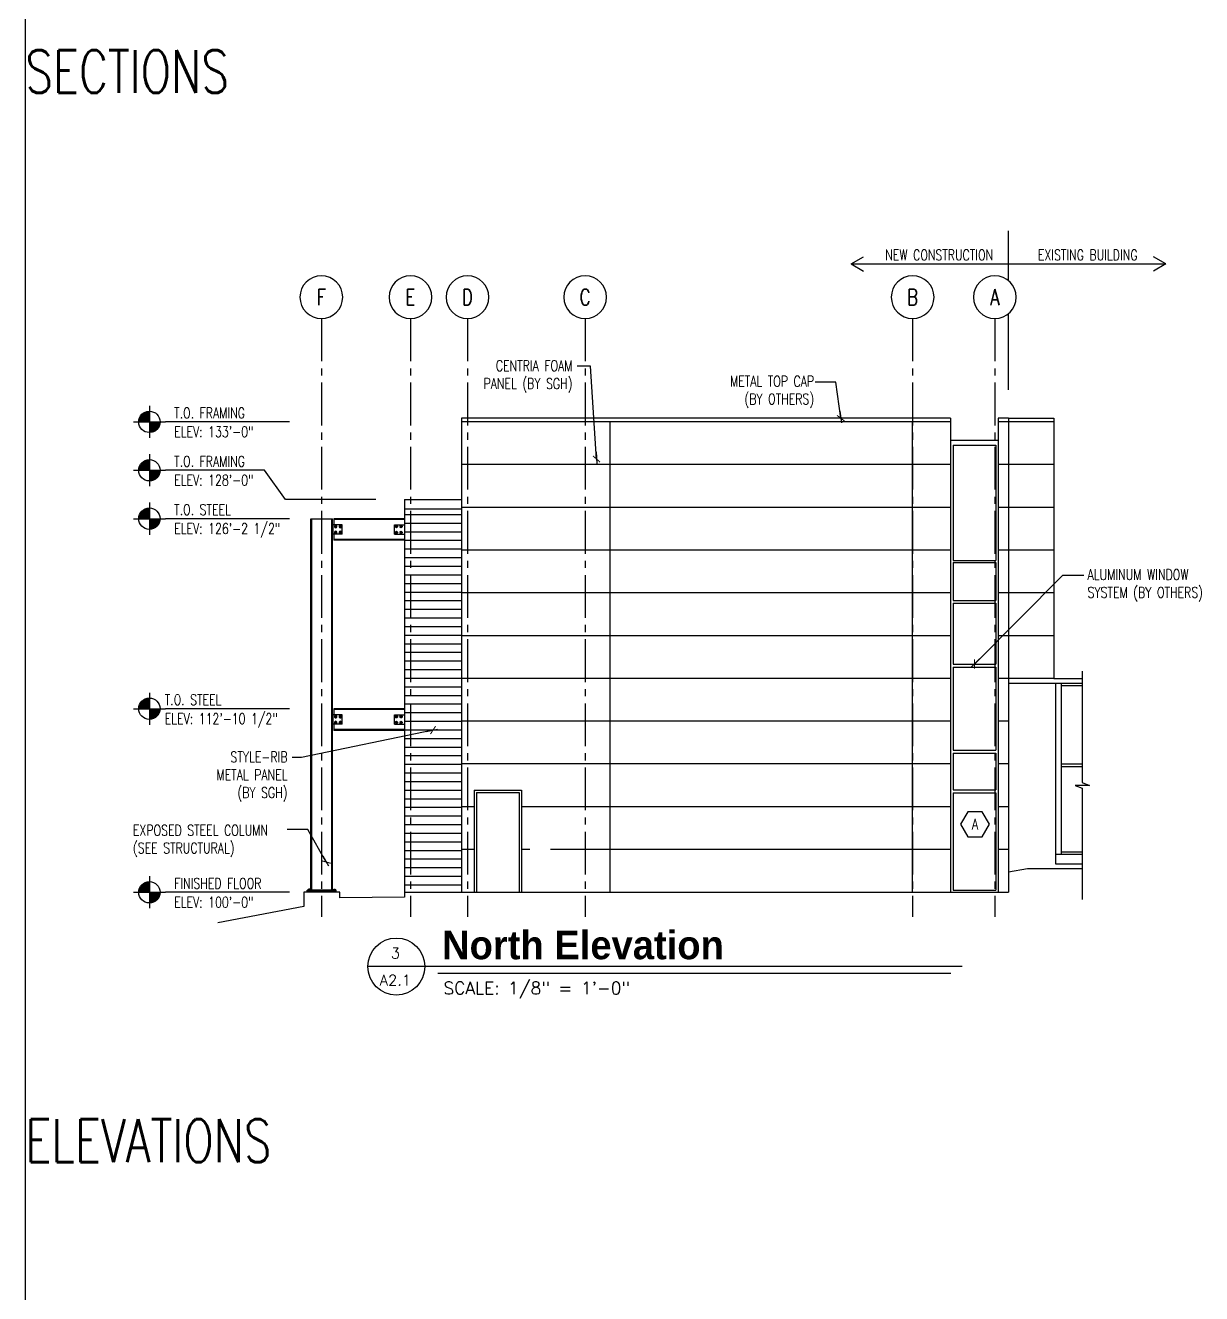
# Model space of a CAD drawing. Header units: inches. Extents: x 0 to 10293, y 0 to 4182.
# Drawn here: x 0 to 990, y 2091 to 3159 of the extents above; entities that cross this region are included whole.
import ezdxf
from ezdxf.enums import TextEntityAlignment as Align

# ---------------------------------------------------------------- set-up
doc = ezdxf.new("R2010")
doc.units = ezdxf.units.IN
doc.header["$LTSCALE"] = 48
doc.header["$MEASUREMENT"] = 0
doc.linetypes.add('CENTER2', pattern=[1.125, 0.75, -0.125, 0.125, -0.125])
doc.styles.add('Arch-Dim', font='romans.shx', dxfattribs={"width": 0.75})
doc.styles.add('BOLD', font='bold.shx', dxfattribs={"height": 18})
doc.styles.add('NOTATION', font='romans.shx', dxfattribs={"width": 0.75})
doc.styles.add('SIMPLEX', font='SIMPLEX.SHX')
doc.dimstyles.new('AVANT$7', dxfattribs={"dimscale": 96, "dimtxt": 0.09375, "dimasz": 0.078125, "dimexe": 0.0625, "dimexo": 0.046875, "dimgap": 0.03125, "dimtad": 0, "dimdec": 3, "dimrnd": 0.125, "dimzin": 15, "dimdsep": 46, "dimlunit": 4, "dimtxsty": 'NOTATION', "dimblk1": 'AVATICK', "dimblk2": 'AVATICK', "dimsah": 1, "dimcen": 0.0625, "dimdle": 0.09375, "dimclrd": 256, "dimclre": 256, "dimclrt": 11, "dimaunit": 1, "dimadec": 0, "dimazin": 0, "dimtfac": 1.5, "dimtdec": 3, "dimtix": 1, "dimtmove": 1, "dimatfit": 3, "dimldrblk": 'AVATICK', "dimfxl": 0, "dimtvp": 1.25, "dimfrac": 2, "dimtolj": 1, "dimtzin": 15, "dimarcsym": 0})

# ---------------------------------------------------------------- blocks, each defined once
blk = doc.blocks.new('STDTITLE')
at = {"color": 5}
blk.add_line((10.421, 0), (0, 0), dxfattribs=at)
at = {"color": 4}
blk.add_line((10.225, -0.12), (1.227, -0.12), dxfattribs=at)
at = {"color": 5}
blk.add_circle((0.5, 0), 0.5, dxfattribs=at)
at = {"color": 4, "flags": 12}
for tag, p, height, style in [('TITLE2', (1.302, 0.78), 0.5, 'BOLD'), ('TITLE1', (1.302, 0.128), 0.5, 'BOLD'), ('SCALE', (1.326, -0.486), 0.219, 'SIMPLEX')]:
    blk.add_attdef(tag, p, '', height=height, dxfattribs=dict(at, style=style))
at = {"color": 4, "style": 'SIMPLEX', "flags": 12}
for tag, p in [('INFORMATION3', (10.222, 0.791)), ('INFORMATION2', (10.222, 0.462)), ('INFORMATION1', (10.222, 0.133))]:
    blk.add_attdef(tag, text='', height=0.188, dxfattribs=at).set_placement(p, align=Align.RIGHT)
blk.add_attdef('DETNO', text='', height=0.188, dxfattribs=at).set_placement((0.484, 0.142), align=Align.CENTER)
blk.add_attdef('SHTNO', text='', height=0.188, dxfattribs=at).set_placement((0.484, -0.145), align=Align.TOP_CENTER)
blk = doc.blocks.new('AVATICK')
blk.add_line((-1, 0), (0.63, 0))
at = {"const_width": 0.141}
blk.add_lwpolyline([(0.47, 0.47), (-0.47, -0.47)], dxfattribs=at)
blk = doc.blocks.new('GLAZIDEN')
blk.add_lwpolyline([(-0.289, 0.5), (-0.577, 0), (-0.289, -0.5), (0.289, -0.5), (0.577, 0), (0.289, 0.5)], close=True)
at = {"style": 'SIMPLEX', "width": 0.8}
blk.add_attdef('WNUMBER', text='', height=0.429, dxfattribs=at).set_placement((0, 0), align=Align.MIDDLE)
at = {"style": 'SIMPLEX', "flags": 1}
for tag, p in [('WTYPE', (0, -0.654)), ('WSIZE', (0, -1.159)), ('WFIN', (0, -1.664)), ('WFRAME', (0, -2.169)), ('WGLASS', (0, -2.684)), ('WROUGH', (0, -3.136))]:
    blk.add_attdef(tag, text='', height=0.305, dxfattribs=at).set_placement(p, align=Align.CENTER)
blk = doc.blocks.new('COLNUMC')
at = {"linetype": 'Continuous'}
blk.add_circle((0, 0), 0.5, dxfattribs=at)
at = {"linetype": 'Continuous', "style": 'SIMPLEX', "width": 0.75}
blk.add_attdef('COLUMN', text='', height=0.375, dxfattribs=at).set_placement((0, 0), align=Align.MIDDLE)
blk = doc.blocks.new('TARGET')
for p, q in [((0, 0.75), (0, -0.75)), ((-0.75, 0), (0.75, 0)), ((-0.5, 0.021), (0, 0.021)), ((-0.498, 0.042), (0, 0.042)), ((-0.496, 0.063), (0, 0.063)), ((-0.493, 0.083), (0, 0.083)), ((-0.489, 0.104), (0, 0.104)), ((-0.484, 0.125), (0, 0.125)), ((-0.478, 0.146), (0, 0.146)), ((-0.471, 0.167), (0, 0.167)), ((-0.464, 0.188), (0, 0.188)), ((-0.455, 0.208), (0, 0.208)), ((-0.444, 0.229), (0, 0.229)), ((-0.433, 0.25), (0, 0.25)), ((-0.42, 0.271), (0, 0.271)), ((-0.406, 0.292), (0, 0.292)), ((-0.39, 0.313), (0, 0.313)), ((-0.373, 0.333), (0, 0.333)), ((-0.353, 0.354), (0, 0.354)), ((-0.331, 0.375), (0, 0.375)), ((-0.305, 0.396), (0, 0.396)), ((-0.276, 0.417), (0, 0.417)), ((-0.242, 0.438), (0, 0.438)), ((-0.2, 0.458), (0, 0.458)), ((-0.143, 0.479), (0, 0.479)), ((0, 0), (0.5, 0)), ((0, 0), (0.5, 0)), ((0.5, -0.021), (0, -0.021)), ((0.498, -0.042), (0, -0.042)), ((0.496, -0.063), (0, -0.063)), ((0.493, -0.083), (0, -0.083)), ((0.489, -0.104), (0, -0.104)), ((0.484, -0.125), (0, -0.125)), ((0.478, -0.146), (0, -0.146)), ((0.471, -0.167), (0, -0.167)), ((0.464, -0.188), (0, -0.188)), ((0.455, -0.208), (0, -0.208)), ((0.444, -0.229), (0, -0.229)), ((0.433, -0.25), (0, -0.25)), ((0.42, -0.271), (0, -0.271)), ((0.406, -0.292), (0, -0.292)), ((0.39, -0.313), (0, -0.313)), ((0.373, -0.333), (0, -0.333)), ((0.353, -0.354), (0, -0.354)), ((0.331, -0.375), (0, -0.375)), ((0.305, -0.396), (0, -0.396)), ((0.276, -0.417), (0, -0.417)), ((0.242, -0.438), (0, -0.438)), ((0.2, -0.458), (0, -0.458)), ((0.143, -0.479), (0, -0.479))]:
    blk.add_line(p, q)
blk.add_circle((0, 0), 0.5)

msp = doc.modelspace()

# ---------------------------------------------------------------- linework, layer by layer
for p, q in [((827.5372, 2943.68963), (827.5372, 2985.68219)), ((695.13539, 2957.68267), (705.52769, 2963.68267)), ((695.13539, 2957.68267), (959.93902, 2957.68267)), ((695.13539, 2957.68267), (705.52769, 2951.68267)), ((959.93902, 2957.68267), (949.54672, 2963.68267)), ((959.93902, 2957.68267), (949.54672, 2951.68267)), ((827.5372, 2851.64269), (827.5372, 2915.78914)), ((222.3122, 2824.73939), (117.92977, 2824.73939)), ((367.1622, 2827.73939), (367.1622, 2428.73939)), ((778.9122, 2827.73939), (367.1622, 2827.73939)), ((778.9122, 2824.73939), (367.1622, 2824.73939)), ((492.1622, 2428.73939), (492.1622, 2824.73939)), ((746.9122, 2428.73939), (746.9122, 2824.73939)), ((778.9122, 2827.73939), (778.9122, 2428.73939)), ((818.9122, 2827.73939), (818.9122, 2428.73939)), ((827.5372, 2827.73939), (818.9122, 2827.73939)), ((865.7872, 2824.73939), (818.9122, 2824.73939)), ((827.5372, 2827.73939), (827.5372, 2428.73939)), ((827.5372, 2827.73939), (865.7872, 2827.73939)), ((865.7872, 2827.73939), (865.7872, 2608.73939)), ((818.9122, 2809.14539), (778.9122, 2809.14539)), ((780.9122, 2804.9869), (780.9122, 2707.99008)), ((780.9122, 2804.9869), (816.9122, 2804.9869)), ((816.9122, 2804.9869), (816.9122, 2707.99008)), ((778.9122, 2788.73939), (367.1622, 2788.73939)), ((865.7872, 2788.73939), (818.9122, 2788.73939)), ((201.35733, 2783.98334), (117.92977, 2783.98334)), ((219.02967, 2759.48634), (201.35733, 2783.98334)), ((295.1622, 2759.48634), (219.02967, 2759.48634)), ((319.1622, 2759.48634), (319.1622, 2428.73939)), ((319.1622, 2759.48634), (367.1622, 2759.48634)), ((367.1622, 2751.37237), (319.1622, 2751.37237)), ((367.1622, 2746.47346), (319.1622, 2746.47346)), ((778.9122, 2752.73939), (367.1622, 2752.73939)), ((865.7872, 2752.73939), (818.9122, 2752.73939)), ((222.3122, 2743.23939), (117.92977, 2743.23939)), ((240.3122, 2430.48939), (240.3122, 2743.23939)), ((240.3122, 2743.23939), (241.0622, 2743.23939)), ((241.0622, 2430.48939), (241.0622, 2743.23939)), ((241.0622, 2743.23939), (257.9122, 2743.23939)), ((257.9122, 2430.48939), (257.9122, 2743.23939)), ((257.9122, 2743.23939), (258.6622, 2743.23939)), ((258.6622, 2430.48939), (258.6622, 2743.23939)), ((258.6622, 2738.13439), (258.9122, 2738.13439)), ((266.6622, 2738.13439), (258.6622, 2738.13439)), ((258.9122, 2738.13439), (258.9122, 2730.13439)), ((319.1622, 2743.23939), (259.6622, 2743.23939)), ((259.6622, 2743.23939), (259.6622, 2742.55939)), ((319.1622, 2742.55939), (259.6622, 2742.55939)), ((259.6622, 2742.55939), (259.6622, 2738.06439)), ((260.51268, 2736.63439), (260.83744, 2737.19689)), ((260.83744, 2736.07189), (260.51268, 2736.63439)), ((260.83744, 2737.19689), (261.48696, 2737.19689)), ((261.48696, 2736.07189), (260.83744, 2736.07189)), ((261.48696, 2737.19689), (261.81172, 2736.63439)), ((261.81172, 2736.63439), (261.48696, 2736.07189)), ((264.51268, 2736.63439), (264.83744, 2737.19689)), ((264.83744, 2736.07189), (264.51268, 2736.63439)), ((264.83744, 2737.19689), (265.48696, 2737.19689)), ((265.48696, 2736.07189), (264.83744, 2736.07189)), ((265.48696, 2737.19689), (265.81172, 2736.63439)), ((265.81172, 2736.63439), (265.48696, 2736.07189)), ((266.6622, 2730.13439), (266.6622, 2738.13439)), ((310.82088, 2738.13439), (319.1622, 2738.13439)), ((310.82088, 2730.13439), (310.82088, 2738.13439)), ((311.99612, 2737.19689), (311.67136, 2736.63439)), ((311.67136, 2736.63439), (311.99612, 2736.07189)), ((312.64564, 2737.19689), (311.99612, 2737.19689)), ((311.99612, 2736.07189), (312.64564, 2736.07189)), ((312.9704, 2736.63439), (312.64564, 2737.19689)), ((312.64564, 2736.07189), (312.9704, 2736.63439)), ((315.99612, 2737.19689), (315.67136, 2736.63439)), ((315.67136, 2736.63439), (315.99612, 2736.07189)), ((316.64564, 2737.19689), (315.99612, 2737.19689)), ((315.99612, 2736.07189), (316.64564, 2736.07189)), ((316.9704, 2736.63439), (316.64564, 2737.19689)), ((316.64564, 2736.07189), (316.9704, 2736.63439)), ((367.1622, 2739.22346), (319.1622, 2739.22346)), ((266.6622, 2730.13439), (258.6622, 2730.13439)), ((259.6622, 2730.06439), (259.6622, 2725.70939)), ((319.2997, 2725.70939), (259.6622, 2725.70939)), ((259.6622, 2725.70939), (259.6622, 2725.02939)), ((319.2997, 2725.02939), (259.6622, 2725.02939)), ((260.51268, 2731.63439), (260.83744, 2732.19689)), ((260.83744, 2731.07189), (260.51268, 2731.63439)), ((260.83744, 2732.19689), (261.48696, 2732.19689)), ((261.48696, 2731.07189), (260.83744, 2731.07189)), ((261.48696, 2732.19689), (261.81172, 2731.63439)), ((261.81172, 2731.63439), (261.48696, 2731.07189)), ((264.51268, 2731.63439), (264.83744, 2732.19689)), ((264.83744, 2731.07189), (264.51268, 2731.63439)), ((264.83744, 2732.19689), (265.48696, 2732.19689)), ((265.48696, 2731.07189), (264.83744, 2731.07189)), ((265.48696, 2732.19689), (265.81172, 2731.63439)), ((265.81172, 2731.63439), (265.48696, 2731.07189)), ((310.82088, 2730.13439), (319.1622, 2730.13439)), ((311.99612, 2732.19689), (311.67136, 2731.63439)), ((311.67136, 2731.63439), (311.99612, 2731.07189)), ((312.64564, 2732.19689), (311.99612, 2732.19689)), ((311.99612, 2731.07189), (312.64564, 2731.07189)), ((312.9704, 2731.63439), (312.64564, 2732.19689)), ((312.64564, 2731.07189), (312.9704, 2731.63439)), ((315.99612, 2732.19689), (315.67136, 2731.63439)), ((315.67136, 2731.63439), (315.99612, 2731.07189)), ((316.64564, 2732.19689), (315.99612, 2732.19689)), ((315.99612, 2731.07189), (316.64564, 2731.07189)), ((316.9704, 2731.63439), (316.64564, 2732.19689)), ((316.64564, 2731.07189), (316.9704, 2731.63439)), ((367.1622, 2731.97346), (319.1622, 2731.97346)), ((367.1622, 2724.72346), (319.1622, 2724.72346)), ((367.1622, 2717.47346), (319.1622, 2717.47346)), ((778.9122, 2716.73939), (367.1622, 2716.73939)), ((865.7872, 2716.73939), (818.9122, 2716.73939)), ((367.1622, 2710.22346), (319.1622, 2710.22346)), ((367.1622, 2702.97346), (319.1622, 2702.97346)), ((780.9122, 2707.99008), (816.9122, 2707.99008)), ((780.9122, 2706.24008), (816.9122, 2706.24008)), ((780.9122, 2706.24008), (780.9122, 2674.49053)), ((816.9122, 2706.24008), (816.9122, 2674.49053)), ((367.1622, 2695.72346), (319.1622, 2695.72346)), ((367.1622, 2688.47346), (319.1622, 2688.47346)), ((367.1622, 2681.22346), (319.1622, 2681.22346)), ((778.9122, 2680.73939), (367.1622, 2680.73939)), ((865.7872, 2680.73939), (818.9122, 2680.73939)), ((367.1622, 2673.97346), (319.1622, 2673.97346)), ((780.9122, 2674.49053), (816.9122, 2674.49053)), ((780.9122, 2671.99053), (780.9122, 2620.86789)), ((780.9122, 2671.99053), (816.9122, 2671.99053)), ((816.9122, 2671.99053), (816.9122, 2620.86789)), ((367.1622, 2666.72346), (319.1622, 2666.72346)), ((367.1622, 2659.47346), (319.1622, 2659.47346)), ((367.1622, 2652.22346), (319.1622, 2652.22346)), ((367.1622, 2644.97346), (319.1622, 2644.97346)), ((367.1622, 2637.72346), (319.1622, 2637.72346)), ((778.9122, 2644.73939), (367.1622, 2644.73939)), ((865.7872, 2644.73939), (818.9122, 2644.73939)), ((367.1622, 2630.47346), (319.1622, 2630.47346)), ((367.1622, 2623.22346), (319.1622, 2623.22346)), ((367.1622, 2615.97346), (319.1622, 2615.97346)), ((780.9122, 2620.86789), (816.9122, 2620.86789)), ((780.9122, 2618.36789), (816.9122, 2618.36789)), ((780.9122, 2618.36789), (780.9122, 2548.36508)), ((816.9122, 2618.36789), (816.9122, 2548.36508)), ((367.1622, 2608.72346), (319.1622, 2608.72346)), ((778.9122, 2608.73939), (367.1622, 2608.73939)), ((827.5372, 2608.73939), (818.9122, 2608.73939)), ((865.7872, 2608.73939), (827.5372, 2608.73939)), ((865.7872, 2608.73939), (889.71629, 2608.73939)), ((367.1622, 2601.47346), (319.1622, 2601.47346)), ((827.5372, 2604.73939), (889.71629, 2604.73939)), ((867.0372, 2604.73939), (867.0372, 2452.73939)), ((872.0372, 2604.73939), (872.0372, 2460.73939)), ((872.0372, 2602.73939), (889.71629, 2602.73939)), ((367.1622, 2594.22346), (319.1622, 2594.22346)), ((367.1622, 2586.97346), (319.1622, 2586.97346)), ((222.3122, 2583.23939), (117.92977, 2583.23939)), ((258.6622, 2578.13439), (258.9122, 2578.13439)), ((266.6622, 2578.13439), (258.6622, 2578.13439)), ((258.9122, 2578.13439), (258.9122, 2570.13439)), ((319.2997, 2583.23939), (259.6622, 2583.23939)), ((259.6622, 2583.23939), (259.6622, 2582.55939)), ((319.2997, 2582.55939), (259.6622, 2582.55939)), ((259.6622, 2582.55939), (259.6622, 2578.06439)), ((260.51268, 2576.63439), (260.83744, 2577.19689)), ((260.83744, 2576.07189), (260.51268, 2576.63439)), ((260.83744, 2577.19689), (261.48696, 2577.19689)), ((261.48696, 2576.07189), (260.83744, 2576.07189)), ((261.48696, 2577.19689), (261.81172, 2576.63439)), ((261.81172, 2576.63439), (261.48696, 2576.07189)), ((264.51268, 2576.63439), (264.83744, 2577.19689)), ((264.83744, 2576.07189), (264.51268, 2576.63439)), ((264.83744, 2577.19689), (265.48696, 2577.19689)), ((265.48696, 2576.07189), (264.83744, 2576.07189)), ((265.48696, 2577.19689), (265.81172, 2576.63439)), ((265.81172, 2576.63439), (265.48696, 2576.07189)), ((266.6622, 2570.13439), (266.6622, 2578.13439)), ((310.82088, 2570.13439), (310.82088, 2578.13439)), ((310.82088, 2578.13439), (319.1622, 2578.13439)), ((311.99612, 2577.19689), (311.67136, 2576.63439)), ((311.67136, 2576.63439), (311.99612, 2576.07189)), ((312.64564, 2577.19689), (311.99612, 2577.19689)), ((311.99612, 2576.07189), (312.64564, 2576.07189)), ((312.9704, 2576.63439), (312.64564, 2577.19689)), ((312.64564, 2576.07189), (312.9704, 2576.63439)), ((315.99612, 2577.19689), (315.67136, 2576.63439)), ((315.67136, 2576.63439), (315.99612, 2576.07189)), ((316.64564, 2577.19689), (315.99612, 2577.19689)), ((315.99612, 2576.07189), (316.64564, 2576.07189)), ((316.9704, 2576.63439), (316.64564, 2577.19689)), ((316.64564, 2576.07189), (316.9704, 2576.63439)), ((367.1622, 2579.72346), (319.1622, 2579.72346)), ((266.6622, 2570.13439), (258.6622, 2570.13439)), ((259.6622, 2570.06439), (259.6622, 2565.70939)), ((319.1622, 2565.70939), (259.6622, 2565.70939)), ((259.6622, 2565.70939), (259.6622, 2565.02939)), ((319.1622, 2565.02939), (259.6622, 2565.02939)), ((260.51268, 2571.63439), (260.83744, 2572.19689)), ((260.83744, 2571.07189), (260.51268, 2571.63439)), ((260.83744, 2572.19689), (261.48696, 2572.19689)), ((261.48696, 2571.07189), (260.83744, 2571.07189)), ((261.48696, 2572.19689), (261.81172, 2571.63439)), ((261.81172, 2571.63439), (261.48696, 2571.07189)), ((264.51268, 2571.63439), (264.83744, 2572.19689)), ((264.83744, 2571.07189), (264.51268, 2571.63439)), ((264.83744, 2572.19689), (265.48696, 2572.19689)), ((265.48696, 2571.07189), (264.83744, 2571.07189)), ((265.48696, 2572.19689), (265.81172, 2571.63439)), ((265.81172, 2571.63439), (265.48696, 2571.07189)), ((310.82088, 2570.13439), (319.2997, 2570.13439)), ((311.99612, 2572.19689), (311.67136, 2571.63439)), ((311.67136, 2571.63439), (311.99612, 2571.07189)), ((312.64564, 2572.19689), (311.99612, 2572.19689)), ((311.99612, 2571.07189), (312.64564, 2571.07189)), ((312.9704, 2571.63439), (312.64564, 2572.19689)), ((312.64564, 2571.07189), (312.9704, 2571.63439)), ((315.99612, 2572.19689), (315.67136, 2571.63439)), ((315.67136, 2571.63439), (315.99612, 2571.07189)), ((316.64564, 2572.19689), (315.99612, 2572.19689)), ((315.99612, 2571.07189), (316.64564, 2571.07189)), ((316.9704, 2571.63439), (316.64564, 2572.19689)), ((316.64564, 2571.07189), (316.9704, 2571.63439)), ((367.1622, 2572.47346), (319.1622, 2572.47346)), ((367.1622, 2565.22346), (319.1622, 2565.22346)), ((778.9122, 2572.73939), (367.1622, 2572.73939)), ((827.5372, 2572.73939), (818.9122, 2572.73939)), ((367.1622, 2557.97346), (319.1622, 2557.97346)), ((367.1622, 2550.72346), (319.1622, 2550.72346)), ((367.1622, 2543.47346), (319.1622, 2543.47346)), ((780.9122, 2548.36508), (816.9122, 2548.36508)), ((780.9122, 2545.86508), (780.9122, 2514.86553)), ((780.9122, 2545.86508), (816.9122, 2545.86508)), ((816.9122, 2545.86508), (816.9122, 2514.86553)), ((367.1622, 2536.22346), (319.1622, 2536.22346)), ((778.9122, 2536.73939), (367.1622, 2536.73939)), ((827.5372, 2536.73939), (818.9122, 2536.73939)), ((872.0372, 2536.73939), (889.71629, 2536.73939)), ((872.0372, 2534.73939), (889.71629, 2534.73939)), ((367.1622, 2528.97346), (319.1622, 2528.97346)), ((367.1622, 2521.72346), (319.1622, 2521.72346)), ((367.1622, 2514.47346), (319.1622, 2514.47346)), ((377.7872, 2514.73939), (377.7872, 2428.73939)), ((377.7872, 2514.73939), (417.78715, 2514.73939)), ((379.7872, 2512.73939), (379.7872, 2428.73939)), ((379.7872, 2512.73939), (415.78715, 2512.73939)), ((415.78715, 2512.73939), (415.78715, 2428.73939)), ((417.78715, 2514.73939), (417.78715, 2428.73939)), ((780.9122, 2514.86553), (816.9122, 2514.86553)), ((780.9122, 2512.35053), (816.9122, 2512.35053)), ((780.9122, 2512.35053), (780.9122, 2430.48939)), ((816.9122, 2512.35053), (816.9122, 2430.48939)), ((367.1622, 2507.22346), (319.1622, 2507.22346)), ((367.1622, 2499.97346), (319.1622, 2499.97346)), ((377.7872, 2500.73939), (367.1622, 2500.73939)), ((778.9122, 2500.73939), (417.78715, 2500.73939)), ((827.5372, 2500.73939), (818.9122, 2500.73939)), ((367.1622, 2492.72346), (319.1622, 2492.72346)), ((367.1622, 2485.47346), (319.1622, 2485.47346)), ((367.1622, 2478.22346), (319.1622, 2478.22346)), ((367.1622, 2470.97346), (319.1622, 2470.97346)), ((367.1622, 2463.72346), (319.1622, 2463.72346)), ((367.1622, 2456.47346), (319.1622, 2456.47346)), ((377.7872, 2464.73939), (367.1622, 2464.73939)), ((424.53303, 2464.73939), (417.78715, 2464.73939)), ((778.9122, 2464.73939), (442.01979, 2464.73939)), ((827.5372, 2464.73939), (818.9122, 2464.73939)), ((867.0372, 2460.73939), (889.71629, 2460.73939)), ((872.0372, 2462.73939), (889.71629, 2462.73939)), ((367.1622, 2449.22346), (319.1622, 2449.22346)), ((827.5372, 2445.97887), (843.54557, 2448.73939)), ((843.54557, 2448.73939), (889.71629, 2448.73939)), ((867.0372, 2452.73939), (889.71629, 2452.73939)), ((367.1622, 2441.97346), (319.1622, 2441.97346)), ((367.1622, 2434.72346), (319.1622, 2434.72346)), ((222.3122, 2428.73939), (117.92977, 2428.73939)), ((234.3122, 2428.73939), (234.3122, 2416.73939)), ((264.6622, 2428.73939), (234.3122, 2428.73939)), ((261.6622, 2430.48939), (237.3122, 2430.48939)), ((237.3122, 2429.73939), (237.3122, 2430.48939)), ((237.3122, 2429.73939), (261.6622, 2429.73939)), ((239.8122, 2430.58939), (237.8122, 2430.58939)), ((237.8122, 2430.58939), (237.8122, 2430.48939)), ((237.8122, 2430.48939), (239.8122, 2430.48939)), ((239.3747, 2431.25439), (238.2497, 2431.25439)), ((238.2497, 2431.25439), (238.2497, 2430.58939)), ((238.2497, 2430.58939), (239.3747, 2430.58939)), ((238.8122, 2431.20415), (238.8122, 2430.63963)), ((239.3747, 2430.58939), (239.3747, 2431.25439)), ((239.3747, 2431.25439), (239.3747, 2431.25439)), ((239.8122, 2430.48939), (239.8122, 2430.58939)), ((239.8122, 2430.58939), (239.8122, 2430.58939)), ((259.1622, 2430.58939), (261.1622, 2430.58939)), ((259.1622, 2430.48939), (259.1622, 2430.58939)), ((259.1622, 2430.58939), (259.1622, 2430.58939)), ((261.1622, 2430.48939), (259.1622, 2430.48939)), ((259.5997, 2431.25439), (260.7247, 2431.25439)), ((259.5997, 2430.58939), (259.5997, 2431.25439)), ((259.5997, 2431.25439), (259.5997, 2431.25439)), ((260.7247, 2430.58939), (259.5997, 2430.58939)), ((260.1622, 2431.20415), (260.1622, 2430.63963)), ((260.7247, 2431.25439), (260.7247, 2430.58939)), ((261.1622, 2430.58939), (261.1622, 2430.48939)), ((261.6622, 2429.73939), (261.6622, 2430.48939)), ((319.1622, 2428.73939), (827.5372, 2428.73939)), ((780.9122, 2430.48939), (816.9122, 2430.48939)), ((234.3122, 2416.73939), (162.11236, 2403.00174))]:
    msp.add_line(p, q)
at = {"linetype": 'CENTER2'}
for p, q in [((249.1622, 2911.73939), (249.1622, 2408.01264)), ((324.1622, 2911.73939), (324.1622, 2408.01264)), ((372.1622, 2911.73939), (372.1622, 2408.01264)), ((471.1622, 2911.73939), (471.1622, 2408.01264)), ((746.9122, 2911.73939), (746.9122, 2408.01264)), ((816.1622, 2911.73939), (816.1622, 2408.01264))]:
    msp.add_line(p, q, dxfattribs=at)
at = {"flags": 128}
for points in [[(261.1622, 2737.63439, 0.4142135624), (260.1622, 2736.63439, 0.4142135624), (261.1622, 2735.63439, 0.4142135624), (262.1622, 2736.63439, 0.4142135624), (261.1622, 2737.63439, 0.4142135624)], [(261.1622, 2737.04039), (261.1622, 2737.04039, -0.4142135624), (261.5682, 2736.63439, -0.4142135624), (261.1622, 2736.22839, -0.4142135624), (260.7562, 2736.63439, -0.4142135624), (261.1622, 2737.04039, -0.4142135624)], [(265.1622, 2737.63439, 0.4142135624), (264.1622, 2736.63439, 0.4142135624), (265.1622, 2735.63439, 0.4142135624), (266.1622, 2736.63439, 0.4142135624), (265.1622, 2737.63439, 0.4142135624)], [(265.1622, 2737.04039), (265.1622, 2737.04039, -0.4142135624), (265.5682, 2736.63439, -0.4142135624), (265.1622, 2736.22839, -0.4142135624), (264.7562, 2736.63439, -0.4142135624), (265.1622, 2737.04039, -0.4142135624)], [(261.1622, 2732.63439, 0.4142135624), (260.1622, 2731.63439, 0.4142135624), (261.1622, 2730.63439, 0.4142135624), (262.1622, 2731.63439, 0.4142135624), (261.1622, 2732.63439, 0.4142135624)], [(261.1622, 2732.04039), (261.1622, 2732.04039, -0.4142135624), (261.5682, 2731.63439, -0.4142135624), (261.1622, 2731.22839, -0.4142135624), (260.7562, 2731.63439, -0.4142135624), (261.1622, 2732.04039, -0.4142135624)], [(265.1622, 2732.63439, 0.4142135624), (264.1622, 2731.63439, 0.4142135624), (265.1622, 2730.63439, 0.4142135624), (266.1622, 2731.63439, 0.4142135624), (265.1622, 2732.63439, 0.4142135624)], [(265.1622, 2732.04039), (265.1622, 2732.04039, -0.4142135624), (265.5682, 2731.63439, -0.4142135624), (265.1622, 2731.22839, -0.4142135624), (264.7562, 2731.63439, -0.4142135624), (265.1622, 2732.04039, -0.4142135624)], [(261.1622, 2577.63439, 0.4142135624), (260.1622, 2576.63439, 0.4142135624), (261.1622, 2575.63439, 0.4142135624), (262.1622, 2576.63439, 0.4142135624), (261.1622, 2577.63439, 0.4142135624)], [(261.1622, 2577.04039), (261.1622, 2577.04039, -0.4142135624), (261.5682, 2576.63439, -0.4142135624), (261.1622, 2576.22839, -0.4142135624), (260.7562, 2576.63439, -0.4142135624), (261.1622, 2577.04039, -0.4142135624)], [(265.1622, 2577.63439, 0.4142135624), (264.1622, 2576.63439, 0.4142135624), (265.1622, 2575.63439, 0.4142135624), (266.1622, 2576.63439, 0.4142135624), (265.1622, 2577.63439, 0.4142135624)], [(265.1622, 2577.04039), (265.1622, 2577.04039, -0.4142135624), (265.5682, 2576.63439, -0.4142135624), (265.1622, 2576.22839, -0.4142135624), (264.7562, 2576.63439, -0.4142135624), (265.1622, 2577.04039, -0.4142135624)], [(261.1622, 2572.63439, 0.4142135624), (260.1622, 2571.63439, 0.4142135624), (261.1622, 2570.63439, 0.4142135624), (262.1622, 2571.63439, 0.4142135624), (261.1622, 2572.63439, 0.4142135624)], [(261.1622, 2572.04039), (261.1622, 2572.04039, -0.4142135624), (261.5682, 2571.63439, -0.4142135624), (261.1622, 2571.22839, -0.4142135624), (260.7562, 2571.63439, -0.4142135624), (261.1622, 2572.04039, -0.4142135624)], [(265.1622, 2572.63439, 0.4142135624), (264.1622, 2571.63439, 0.4142135624), (265.1622, 2570.63439, 0.4142135624), (266.1622, 2571.63439, 0.4142135624), (265.1622, 2572.63439, 0.4142135624)], [(265.1622, 2572.04039), (265.1622, 2572.04039, -0.4142135624), (265.5682, 2571.63439, -0.4142135624), (265.1622, 2571.22839, -0.4142135624), (264.7562, 2571.63439, -0.4142135624), (265.1622, 2572.04039, -0.4142135624)]]:
    msp.add_lwpolyline(points, format="xyb", dxfattribs=at)
for points in [[(312.32088, 2737.63439, -0.4142135624), (313.32088, 2736.63439, -0.4142135624), (312.32088, 2735.63439, -0.4142135624), (311.32088, 2736.63439, -0.4142135624), (312.32088, 2737.63439, -0.4142135624)], [(312.32088, 2737.04039), (312.32088, 2737.04039, 0.4142135624), (311.91488, 2736.63439, 0.4142135624), (312.32088, 2736.22839, 0.4142135624), (312.72688, 2736.63439, 0.4142135624), (312.32088, 2737.04039, 0.4142135624)], [(316.32088, 2737.63439, -0.4142135624), (317.32088, 2736.63439, -0.4142135624), (316.32088, 2735.63439, -0.4142135624), (315.32088, 2736.63439, -0.4142135624), (316.32088, 2737.63439, -0.4142135624)], [(316.32088, 2737.04039), (316.32088, 2737.04039, 0.4142135624), (315.91488, 2736.63439, 0.4142135624), (316.32088, 2736.22839, 0.4142135624), (316.72688, 2736.63439, 0.4142135624), (316.32088, 2737.04039, 0.4142135624)], [(312.32088, 2732.63439, -0.4142135624), (313.32088, 2731.63439, -0.4142135624), (312.32088, 2730.63439, -0.4142135624), (311.32088, 2731.63439, -0.4142135624), (312.32088, 2732.63439, -0.4142135624)], [(312.32088, 2732.04039), (312.32088, 2732.04039, 0.4142135624), (311.91488, 2731.63439, 0.4142135624), (312.32088, 2731.22839, 0.4142135624), (312.72688, 2731.63439, 0.4142135624), (312.32088, 2732.04039, 0.4142135624)], [(316.32088, 2732.63439, -0.4142135624), (317.32088, 2731.63439, -0.4142135624), (316.32088, 2730.63439, -0.4142135624), (315.32088, 2731.63439, -0.4142135624), (316.32088, 2732.63439, -0.4142135624)], [(316.32088, 2732.04039), (316.32088, 2732.04039, 0.4142135624), (315.91488, 2731.63439, 0.4142135624), (316.32088, 2731.22839, 0.4142135624), (316.72688, 2731.63439, 0.4142135624), (316.32088, 2732.04039, 0.4142135624)], [(312.32088, 2577.63439, -0.4142135624), (313.32088, 2576.63439, -0.4142135624), (312.32088, 2575.63439, -0.4142135624), (311.32088, 2576.63439, -0.4142135624), (312.32088, 2577.63439, -0.4142135624)], [(312.32088, 2577.04039), (312.32088, 2577.04039, 0.4142135624), (311.91488, 2576.63439, 0.4142135624), (312.32088, 2576.22839, 0.4142135624), (312.72688, 2576.63439, 0.4142135624), (312.32088, 2577.04039, 0.4142135624)], [(316.32088, 2577.63439, -0.4142135624), (317.32088, 2576.63439, -0.4142135624), (316.32088, 2575.63439, -0.4142135624), (315.32088, 2576.63439, -0.4142135624), (316.32088, 2577.63439, -0.4142135624)], [(316.32088, 2577.04039), (316.32088, 2577.04039, 0.4142135624), (315.91488, 2576.63439, 0.4142135624), (316.32088, 2576.22839, 0.4142135624), (316.72688, 2576.63439, 0.4142135624), (316.32088, 2577.04039, 0.4142135624)], [(312.32088, 2572.63439, -0.4142135624), (313.32088, 2571.63439, -0.4142135624), (312.32088, 2570.63439, -0.4142135624), (311.32088, 2571.63439, -0.4142135624), (312.32088, 2572.63439, -0.4142135624)], [(312.32088, 2572.04039), (312.32088, 2572.04039, 0.4142135624), (311.91488, 2571.63439, 0.4142135624), (312.32088, 2571.22839, 0.4142135624), (312.72688, 2571.63439, 0.4142135624), (312.32088, 2572.04039, 0.4142135624)], [(316.32088, 2572.63439, -0.4142135624), (317.32088, 2571.63439, -0.4142135624), (316.32088, 2570.63439, -0.4142135624), (315.32088, 2571.63439, -0.4142135624), (316.32088, 2572.63439, -0.4142135624)], [(316.32088, 2572.04039), (316.32088, 2572.04039, 0.4142135624), (315.91488, 2571.63439, 0.4142135624), (316.32088, 2571.22839, 0.4142135624), (316.72688, 2571.63439, 0.4142135624), (316.32088, 2572.04039, 0.4142135624)]]:
    msp.add_lwpolyline(points, format="xyb")
msp.add_lwpolyline([(889.71629, 2614.73939), (889.71629, 2521.18743), (895.71629, 2518.73939), (883.71629, 2518.73939), (889.71629, 2516.29135), (889.71629, 2422.73939)])
msp.add_lwpolyline([(319.1622, 2428.73939), (319.1622, 2424.70548), (264.6622, 2423.91066), (264.6622, 2428.73939)], dxfattribs=at)
for centre in [(261.1622, 2736.63439), (265.1622, 2736.63439), (312.32088, 2736.63439), (316.32088, 2736.63439), (261.1622, 2731.63439), (265.1622, 2731.63439), (312.32088, 2731.63439), (316.32088, 2731.63439), (261.1622, 2576.63439), (265.1622, 2576.63439), (312.32088, 2576.63439), (316.32088, 2576.63439), (261.1622, 2571.63439), (265.1622, 2571.63439), (312.32088, 2571.63439), (316.32088, 2571.63439)]:
    msp.add_circle(centre, 0.5625)
for points in [[(238.8122, 2431.20415), (238.6247, 2431.27099), (238.4372, 2431.27099), (238.2497, 2431.20415)], [(238.8122, 2430.63963), (238.6247, 2430.57278), (238.4372, 2430.57278), (238.2497, 2430.63963)], [(239.3747, 2431.20415), (239.1872, 2431.27099), (238.9997, 2431.27099), (238.8122, 2431.20415)], [(239.3747, 2430.63963), (239.1872, 2430.57278), (238.9997, 2430.57278), (238.8122, 2430.63963)], [(259.5997, 2431.20415), (259.7872, 2431.27099), (259.9747, 2431.27099), (260.1622, 2431.20415)], [(259.5997, 2430.63963), (259.7872, 2430.57278), (259.9747, 2430.57278), (260.1622, 2430.63963)], [(260.1622, 2431.20415), (260.3497, 2431.27099), (260.5372, 2431.27099), (260.7247, 2431.20415)], [(260.1622, 2430.63963), (260.3497, 2430.57278), (260.5372, 2430.57278), (260.7247, 2430.63963)]]:
    msp.add_open_spline(points, degree=3)
at = {"layer": 'Defpoints'}
msp.add_line((0, 0), (0, 4001.60812), dxfattribs=at)

# ---------------------------------------------------------------- block references
at = {"linetype": 'Continuous'}
ref = msp.add_blockref('COLNUMC', (249.1622, 2929.73939), dxfattribs=dict(at, xscale=-36, yscale=36, zscale=36))
ref.add_attrib('COLUMN', 'F', dxfattribs={"linetype": 'Continuous', "height": 13.5, "style": 'SIMPLEX', "width": 0.75}).set_placement((249.1622, 2929.73939), align=Align.MIDDLE)
ref = msp.add_blockref('COLNUMC', (324.1622, 2929.73939), dxfattribs=dict(at, xscale=-36, yscale=36, zscale=36))
ref.add_attrib('COLUMN', 'E', dxfattribs={"linetype": 'Continuous', "height": 13.5, "style": 'SIMPLEX', "width": 0.75}).set_placement((324.1622, 2929.73939), align=Align.MIDDLE)
ref = msp.add_blockref('COLNUMC', (372.1622, 2929.73939), dxfattribs=dict(at, xscale=-36, yscale=36, zscale=36))
ref.add_attrib('COLUMN', 'D', dxfattribs={"linetype": 'Continuous', "height": 13.5, "style": 'SIMPLEX', "width": 0.75}).set_placement((372.1622, 2929.73939), align=Align.MIDDLE)
ref = msp.add_blockref('COLNUMC', (471.1622, 2929.73939), dxfattribs=dict(at, xscale=-36, yscale=36, zscale=36))
ref.add_attrib('COLUMN', 'C', dxfattribs={"linetype": 'Continuous', "height": 13.5, "style": 'SIMPLEX', "width": 0.75}).set_placement((471.1622, 2929.73939), align=Align.MIDDLE)
ref = msp.add_blockref('COLNUMC', (746.9122, 2929.73939), dxfattribs=dict(at, xscale=-36, yscale=36, zscale=36))
ref.add_attrib('COLUMN', 'B', dxfattribs={"linetype": 'Continuous', "height": 13.5, "style": 'SIMPLEX', "width": 0.75}).set_placement((746.9122, 2929.73939), align=Align.MIDDLE)
ref = msp.add_blockref('COLNUMC', (816.1622, 2929.73939), dxfattribs=dict(at, xscale=-36, yscale=36, zscale=36))
ref.add_attrib('COLUMN', 'A', dxfattribs={"linetype": 'Continuous', "height": 13.5, "style": 'SIMPLEX', "width": 0.75}).set_placement((816.1622, 2929.73939), align=Align.MIDDLE)
at = {"xscale": 18, "yscale": 18, "zscale": 18}
for p in [(104.42977, 2824.73939), (104.42977, 2783.98334), (104.42977, 2743.23939), (104.42977, 2583.23939), (104.42977, 2428.73939)]:
    msp.add_blockref('TARGET', p, dxfattribs=at)
at = {"xscale": 21, "yscale": 21, "zscale": 21}
msp.add_blockref('GLAZIDEN', (799.4539, 2486.03158), dxfattribs=at).add_auto_attribs({'WNUMBER': 'A'})
at = {"layer": 'Defpoints'}
ref = msp.add_blockref('STDTITLE', (288.27138, 2366.17692), dxfattribs=dict(at, xscale=48, yscale=48, zscale=48))
ref.add_attrib('DETNO', '3', dxfattribs={"layer": '0', "color": 4, "height": 9.0036, "style": 'SIMPLEX', "flags": 12}).set_placement((311.52451, 2372.96915), align=Align.CENTER)
ref.add_attrib('SHTNO', 'A2.1', dxfattribs={"layer": '0', "color": 4, "height": 9.0036, "style": 'SIMPLEX', "flags": 12}).set_placement((311.52451, 2359.20473), align=Align.TOP_CENTER)
ref.add_attrib('TITLE1', 'North Elevation', (350.75735, 2372.33899), dxfattribs={"layer": '0', "color": 4, "height": 24.0096, "style": 'BOLD', "flags": 12})
ref.add_attrib('SCALE', 'SCALE: 1/8" = 1\'-0"', (351.90572, 2342.84735), dxfattribs={"layer": '0', "color": 4, "height": 10.5042, "style": 'SIMPLEX', "flags": 12})

# ---------------------------------------------------------------- texts
at = {"style": 'Arch-Dim', "width": 0.75}
msp.add_text('ELEVATIONS', height=36, dxfattribs=at).set_placement((0, 2201.60812))
at = {"char_height": 9, "style": 'NOTATION'}
for s, insert, width, attachment_point in [('{\\Fsimplex.shx;NEW CONSTRUCTION}', (814.69648, 2969.79007), 122.875, 3), ('{\\Fsimplex.shx;EXISTING BUILDING}', (936.22198, 2969.79007), 122.875, 3), ('{\\Fsimplex.shx|c0;CENTRIA FOAM\\P\\Fsimplex.shx|c1;PANEL\\Fsimplex.shx|c0; (BY SGH)}', (460.58858, 2876.49621), 122.875, 3), ('{\\Fsimplex.shx|c1;METAL TOP CAP\\P\\Fsimplex.shx|c0;(BY OTHERS)}', (664.01524, 2863.44993), 122.875, 3), ('T.O. FRAMING', (125.26082, 2836.73315), 112.1875, 1), ('ELEV: 133\'-0"', (125.26082, 2820.88071), 112.1875, 1), ('T.O. FRAMING', (125.26082, 2795.9771), 112.1875, 1), ('ELEV: 128\'-0"', (125.26082, 2780.12466), 112.1875, 1), ('T.O. STEEL', (125.26082, 2755.23315), 112.1875, 1), ('ELEV: 126\'-2 1/2"', (125.26082, 2739.38071), 112.1875, 1), ('{\\Fsimplex.shx|c1;ALUMINUM WINDOW SYSTEM\\Fsimplex.shx|c0; (BY OTHERS)}', (894.15141, 2700.61858), 122.875, 1), ('T.O. STEEL', (117.31898, 2595.23315), 112.1875, 1), ('ELEV: 112\'-10 1/2"', (117.31898, 2579.38071), 112.1875, 1), ('{\\Fsimplex.shx|c0;STYLE-RIB\\P\\Fsimplex.shx|c1;METAL PANEL\\P\\Fsimplex.shx|c0;(BY SGH)}', (220.69383, 2547.14114), 122.875, 3), ('EXPOSED STEEL COLUMN\\P(SEE STRUCTURAL)', (90.55859, 2485.48094), 139.1875, 1), ('FINISHED FLOOR', (125.26082, 2440.73315), 112.1875, 1), ('ELEV: 100\'-0"', (125.26082, 2424.88071), 112.1875, 1)]:
    msp.add_mtext(s, dxfattribs=dict(at, insert=insert, width=width, attachment_point=attachment_point))
at = {"layer": 'Defpoints', "style": 'Arch-Dim', "width": 0.75}
msp.add_text('SECTIONS', height=36, dxfattribs=at).set_placement((0, 3101.60812))

# ---------------------------------------------------------------- leaders
for points in [[(480.86321, 2793.42466), (475.84671, 2871.67454), (464.50676, 2871.67454)], [(686.49472, 2827.73939), (682.31683, 2858.28708), (664.76696, 2858.28708)], [(798.9122, 2620.86789), (873.45959, 2695.79691), (891.00946, 2695.79691)], [(343.1622, 2565.22346), (232.54333, 2542.31947), (224.61202, 2542.31947)], [(253.33049, 2454.16875), (237.81851, 2481.46231), (220.26864, 2481.46231)]]:
    msp.add_leader(points, dimstyle='AVANT$7', override={"dimscale": 24, "dimasz": 0.25})

doc.saveas('drawing.dxf')
